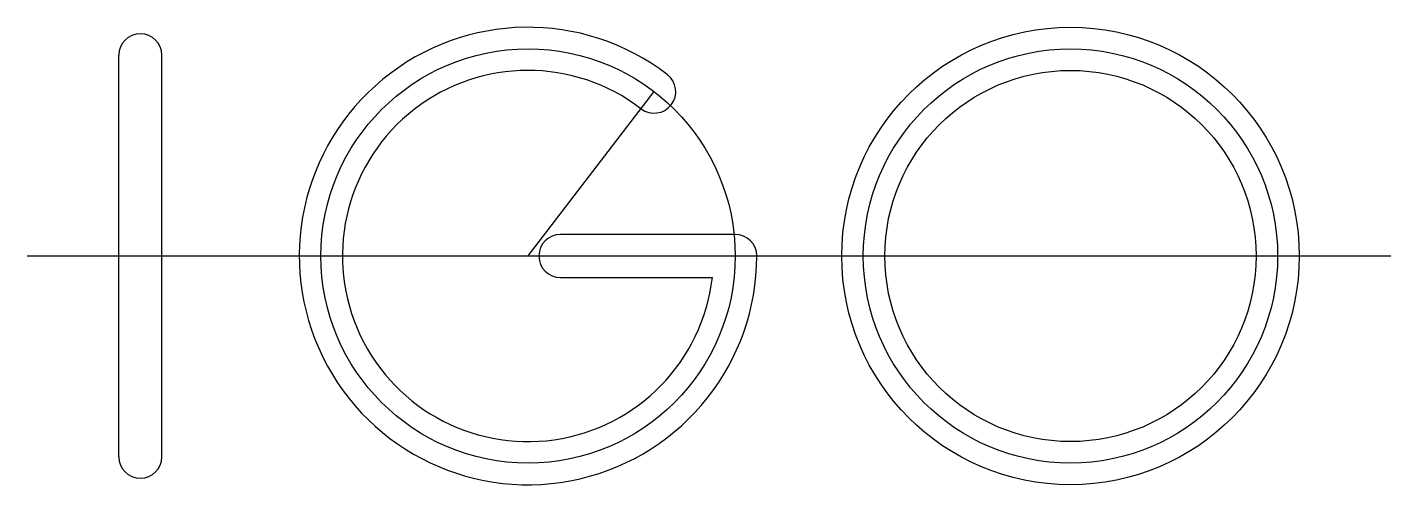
# Model space of a CAD drawing. Header units: millimetres. Extents: x -200 to 2780, y -500 to 500.
import ezdxf

# ---------------------------------------------------------------- set-up
doc = ezdxf.new("R2010")
doc.units = ezdxf.units.MM
doc.layers.add('IGO_CONSTRUCCION', color=8, linetype='Continuous')
doc.layers.add('IGO_CONTORNO', color=5, linetype='Continuous')

msp = doc.modelspace()

# ---------------------------------------------------------------- linework, layer by layer
at = {"layer": 'IGO_CONSTRUCCION'}
for p, q in [((894.6, 0), (1170.2, 359.4)), ((-200, 0), (2780.2, 0))]:
    msp.add_line(p, q, dxfattribs=at)
for centre in [(894.6, 0), (2080.2, 0)]:
    msp.add_circle(centre, 452.8, dxfattribs=at)
at = {"layer": 'IGO_CONTORNO'}
for p, q in [((0, -438.7), (0, 438.7)), ((94.3, -438.7), (94.3, 438.7)), ((1347.5, 47.2), (965.5, 47.2)), ((965.5, -47.2), (1297.5, -47.2))]:
    msp.add_line(p, q, dxfattribs=at)
for radius in [500, 405.7]:
    msp.add_circle((2080.2, 0), radius, dxfattribs=at)
for centre, radius, start, end in [((47.2, 438.7), 47.2, 0, 180), ((894.6, 0), 500, 52.52, 360), ((894.6, 0), 405.7, 52.52, 353.3226), ((1170.2, 359.4), 47.2, -127.48, 52.52), ((965.5, 0), 47.2, 90, 270), ((1347.5, 0), 47.2, 0, 90), ((47.2, -438.7), 47.2, 180, 360)]:
    msp.add_arc(centre, radius, start, end, dxfattribs=at)

doc.saveas('drawing.dxf')
